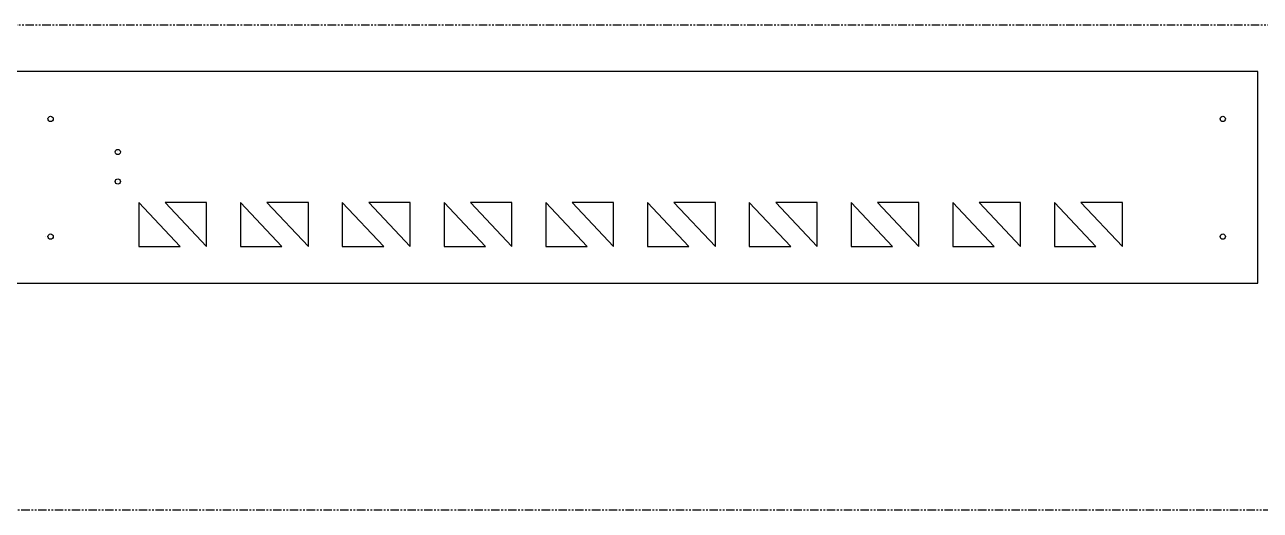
# Model space of a CAD drawing. Header units: millimetres. Extents: x -7 to 2412, y -1919 to -535.
# Drawn here: x 465 to 1400, y -1919 to -1551 of the extents above; entities that cross this region are included whole.
import ezdxf

# ---------------------------------------------------------------- set-up
doc = ezdxf.new("R2010")
doc.units = ezdxf.units.MM
doc.linetypes.add('PHANTOM', pattern=[12.7, 6.35, -1.27, 1.27, -1.27, 1.27, -1.27])
doc.layers.add('Network', color=7, linetype='PHANTOM')
doc.layers.add('Outer Shell', color=10, linetype='Continuous')

# ---------------------------------------------------------------- blocks, each defined once
blk = doc.blocks.new('*U42')
at = {"layer": 'Outer Shell'}
for p, q in [((-51.33, 33.24), (-51.33, 0)), ((-20, 0), (-51.33, 33.24)), ((0, 33.24), (-31.33, 33.24)), ((-31.33, 33.24), (0, 0)), ((0, 0), (0, 33.24)), ((-51.33, 0), (-20, 0))]:
    blk.add_line(p, q, dxfattribs=at)
blk = doc.blocks.new('*U43')
at = {"layer": 'Network', "color": 0, "linetype": 'ByBlock', "lineweight": -2, "transparency": 16777216}
for p in [(568.97, -284.44), (645.97, -284.44), (722.97, -284.44), (799.96, -284.44), (876.96, -284.44), (953.95, -284.44), (1030.95, -284.44), (1107.94, -284.44), (1184.94, -284.44), (1261.94, -284.44)]:
    blk.add_blockref('*U42', p, dxfattribs=at)

msp = doc.modelspace()

# ---------------------------------------------------------------- linework, layer by layer
at = {"layer": 'Network'}
msp.add_lwpolyline([(-4.62, -1551.32), (2411.54, -1551.32), (2411.54, -1918.59), (-4.62, -1918.59)], close=True, dxfattribs=at)
at = {"layer": 'Outer Shell'}
for p, q in [((1397.73, -1586.7), (457.73, -1586.7)), ((1397.73, -1746.7), (1397.73, -1586.7)), ((535.07, -1647.58), (535.07, -1647.58)), ((535.07, -1669.91), (535.07, -1669.91)), ((480.23, -1711.6), (480.23, -1711.6)), ((480.23, -1711.6), (480.23, -1711.6)), ((457.73, -1746.7), (1397.73, -1746.7)), ((646.31, -1746.7), (1397.73, -1746.7))]:
    msp.add_line(p, q, dxfattribs=at)
at = {"layer": 'Outer Shell', "linetype": 'Continuous'}
for centre in [(484.23, -1622.6), (1371.23, -1622.6), (535.07, -1647.58), (535.07, -1669.91), (484.23, -1711.6), (1371.23, -1711.6)]:
    msp.add_circle(centre, 2, dxfattribs=at)

# ---------------------------------------------------------------- block references
at = {"layer": 'Network'}
msp.add_blockref('*U43', (33.33, -1434.58), dxfattribs=at)

doc.saveas('drawing.dxf')
